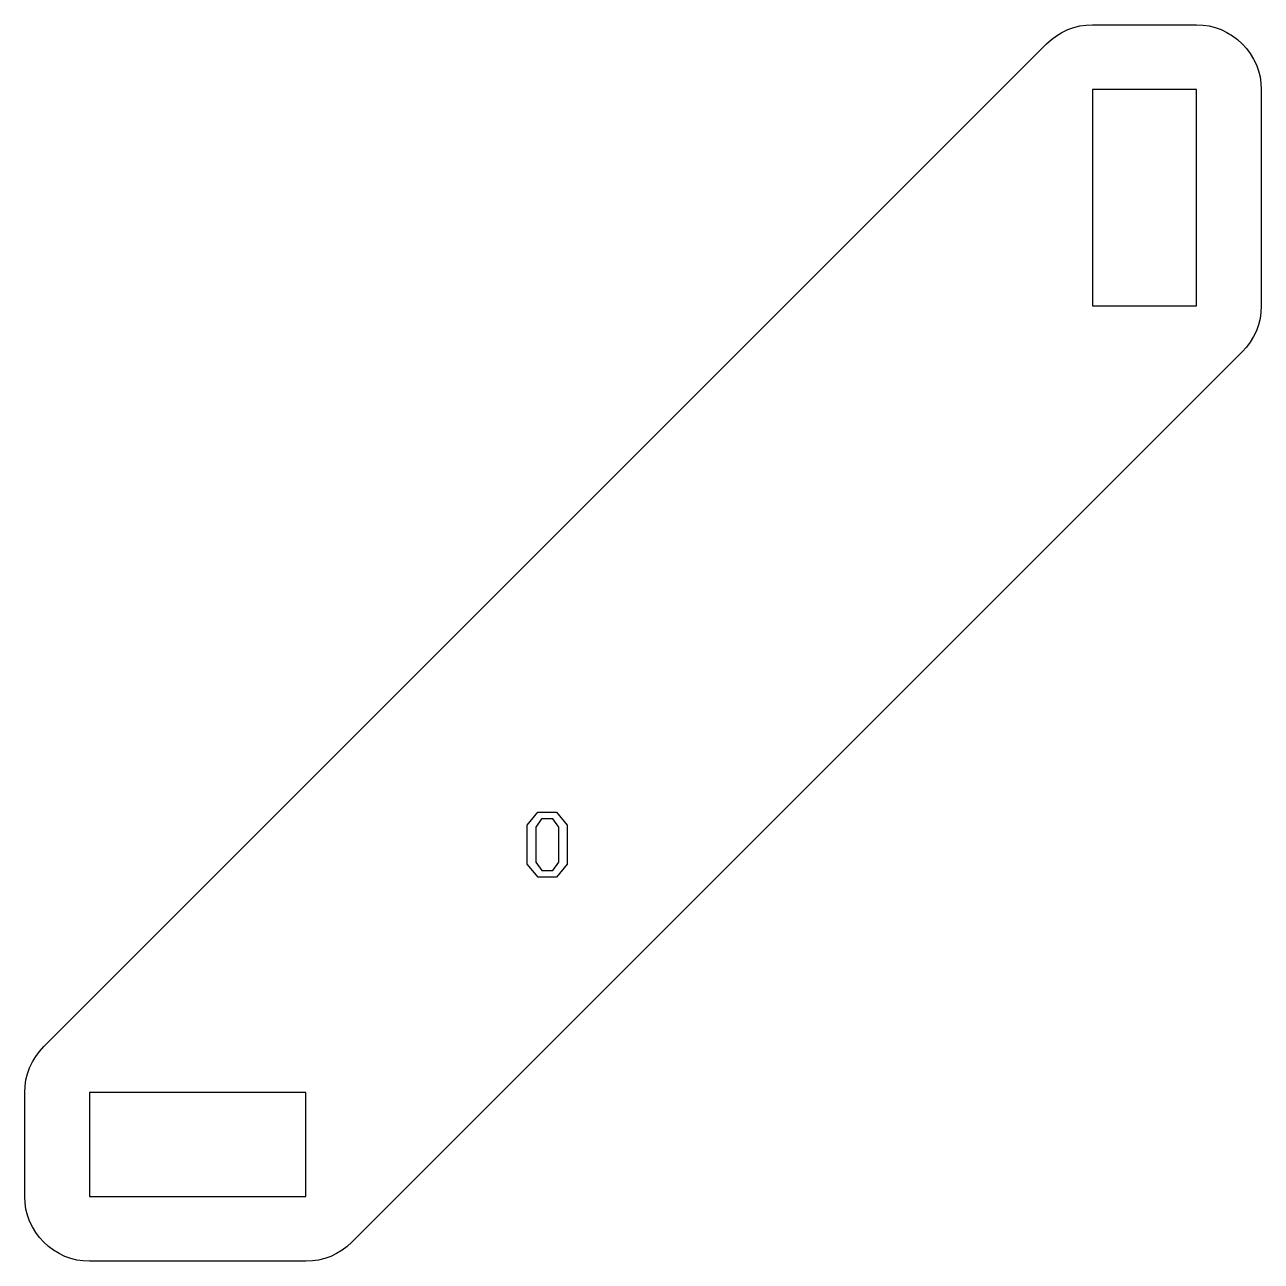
# Model space of a CAD drawing. Header units: millimetres. Extents: x -13 to 44.2, y -7.8 to 49.4.
import ezdxf

# ---------------------------------------------------------------- set-up
doc = ezdxf.new("R2010")
doc.units = ezdxf.units.MM

msp = doc.modelspace()

# ---------------------------------------------------------------- linework, layer by layer
at = {"color": 1}
for points in [[(-10.294, -7.786), (-10.585, -7.742), (-10.871, -7.671), (-11.148, -7.572), (-11.414, -7.446), (-11.667, -7.294), (-11.903, -7.119), (-12.121, -6.921), (-12.319, -6.703), (-12.494, -6.467), (-12.646, -6.214), (-12.772, -5.948), (-12.871, -5.671), (-12.942, -5.385), (-12.986, -5.094), (-13, -4.8), (-13, 0), (-12.986, 0.294), (-12.942, 0.585), (-12.871, 0.871), (-12.772, 1.148), (-12.646, 1.414), (-12.494, 1.667), (-12.319, 1.903), (-12.121, 2.121), (34.235, 48.477), (34.453, 48.675), (34.689, 48.85), (34.942, 49.002), (35.208, 49.128), (35.485, 49.227), (35.771, 49.298), (36.062, 49.342), (36.356, 49.356), (41.156, 49.356), (41.45, 49.342), (41.741, 49.298), (42.027, 49.227), (42.304, 49.128), (42.57, 49.002), (42.823, 48.85), (43.059, 48.675), (43.277, 48.477), (43.475, 48.259), (43.65, 48.023), (43.802, 47.77), (43.928, 47.504), (44.027, 47.227), (44.098, 46.941), (44.142, 46.65), (44.156, 46.356), (44.156, 36.356), (44.142, 36.062), (44.098, 35.771), (44.027, 35.485), (43.928, 35.208), (43.802, 34.942), (43.65, 34.689), (43.475, 34.453), (43.277, 34.235), (2.121, -6.921), (1.903, -7.119), (1.667, -7.294), (1.414, -7.446), (1.148, -7.572), (0.871, -7.671), (0.585, -7.742), (0.294, -7.786), (0, -7.8), (-10, -7.8), (-10.294, -7.786)], [(41.156, 36.356), (41.156, 46.356), (36.356, 46.356), (36.356, 36.356), (41.156, 36.356)], [(0, -4.8), (0, 0), (-10, 0), (-10, -4.8), (0, -4.8)]]:
    msp.add_lwpolyline(points, dxfattribs=at)
at = {"color": 0}
for points in [[(12.08, 10.552), (11.586, 9.958), (11.156, 9.958), (10.726, 9.958), (10.226, 10.554), (10.226, 11.11), (10.226, 11.8), (10.226, 12.356), (10.724, 12.954), (11.152, 12.954), (11.582, 12.954), (12.08, 12.356), (12.08, 11.8), (12.08, 11.11), (12.08, 10.552)], [(11.686, 12.262), (11.412, 12.644), (11.152, 12.644), (10.892, 12.644), (10.62, 12.262), (10.62, 11.884), (10.62, 11.03), (10.62, 10.652), (10.896, 10.266), (11.156, 10.266), (11.416, 10.266), (11.686, 10.65), (11.686, 11.03), (11.686, 11.884), (11.686, 12.262)]]:
    msp.add_lwpolyline(points, dxfattribs=at)

doc.saveas('drawing.dxf')
